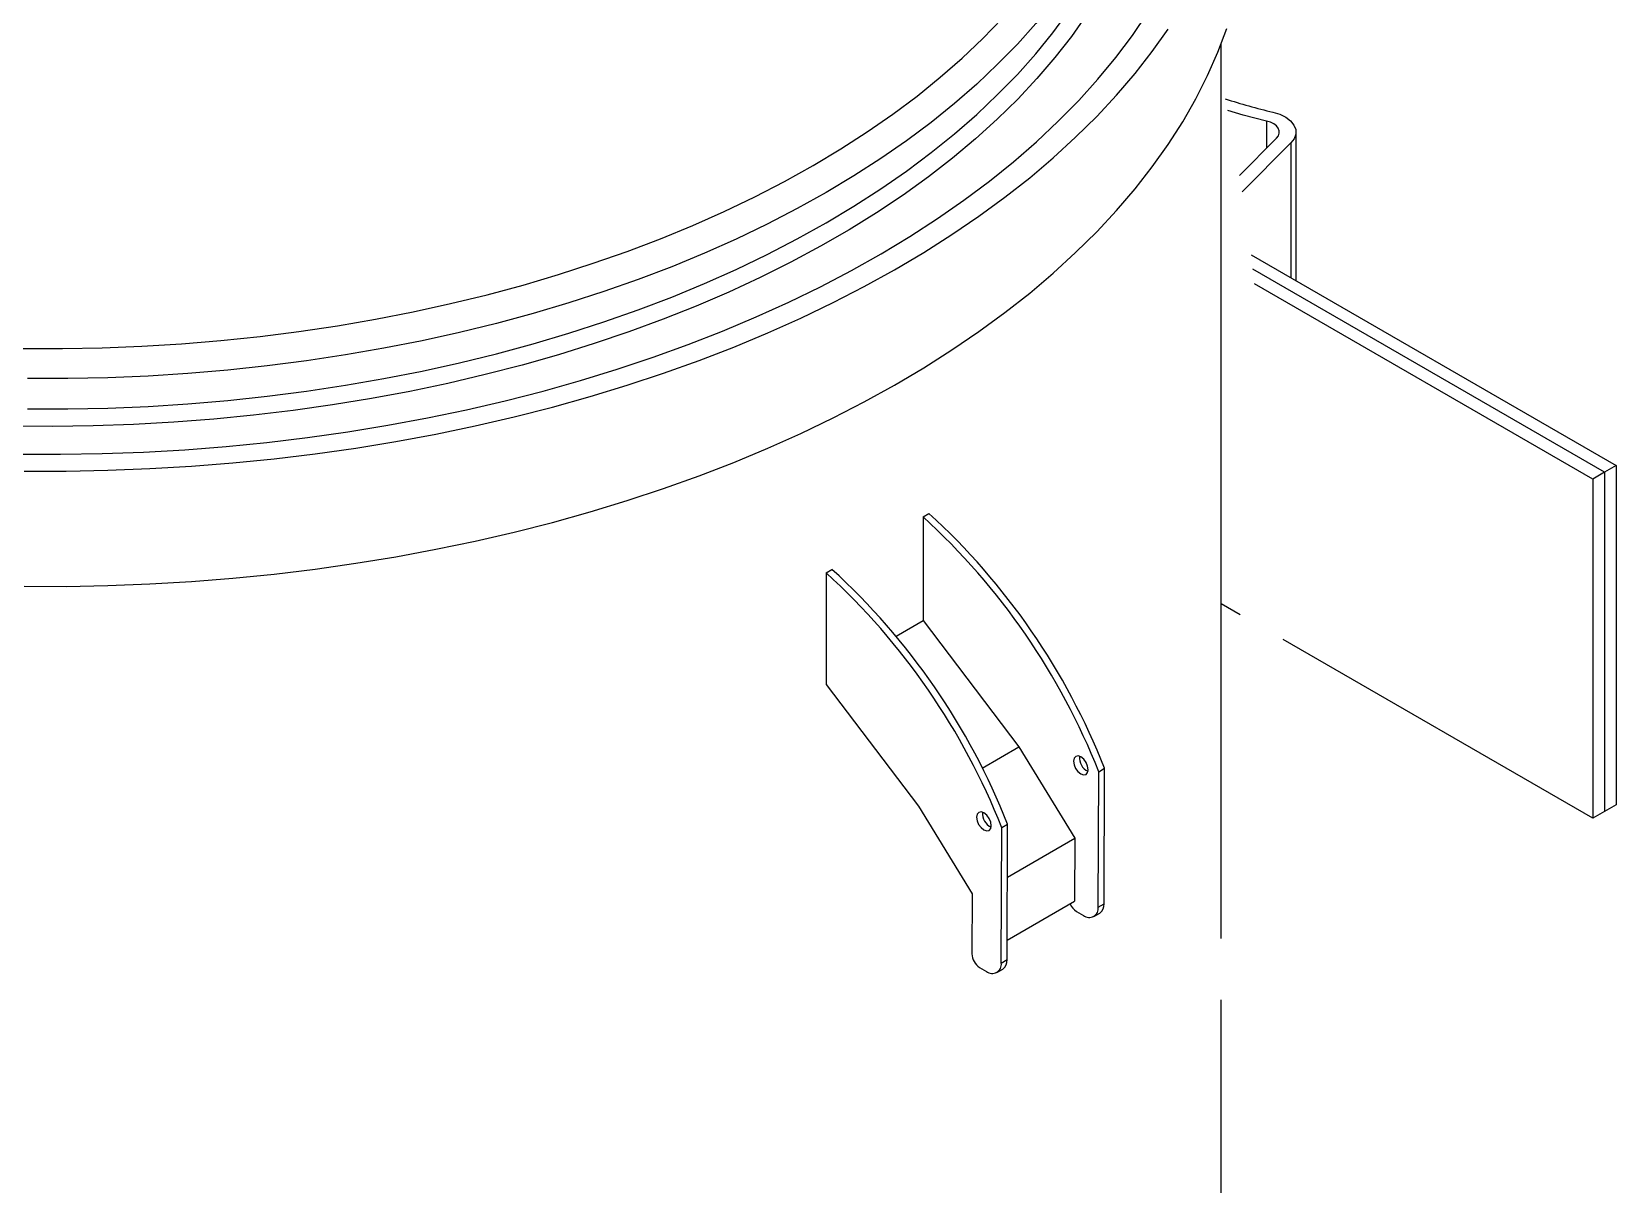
# Model space of a CAD drawing. Header units: millimetres. Extents: x 0 to 6631, y 0 to 4689.
# Drawn here: x 4497 to 4878.4, y 3503.9 to 3781.3 of the extents above; entities that cross this region are included whole.
import ezdxf

# ---------------------------------------------------------------- set-up
doc = ezdxf.new("R2010")
doc.units = ezdxf.units.MM
doc.header["$LTSCALE"] = 13
doc.layers.add('几何体', color=7, linetype='Continuous')

msp = doc.modelspace()

# ---------------------------------------------------------------- linework, layer by layer
at = {"layer": '几何体'}
for p, q in [((4783.33, 3563), (4783.33, 3778.38)), ((4794.21, 3759.84), (4794.21, 3753.28)), ((4801.33, 3721.41), (4801.33, 3757.17)), ((4787.7, 3746.76), (4796.66, 3755.72)), ((4800.12, 3754.57), (4788.34, 3742.78)), ((4800.12, 3754.57), (4800.12, 3722.11)), ((4790.51, 3727.66), (4878.42, 3676.9)), ((4875.6, 3675.27), (4790.95, 3724.14)), ((4872.77, 3673.64), (4791.37, 3720.63)), ((4875.6, 3675.27), (4872.77, 3673.64)), ((4872.77, 3673.64), (4872.77, 3591.98)), ((4878.42, 3676.9), (4875.6, 3675.27)), ((4875.6, 3675.27), (4875.6, 3593.62)), ((4878.42, 3676.9), (4878.42, 3595.25)), ((4711.55, 3664.56), (4712.96, 3665.38)), ((4711.55, 3664.56), (4711.55, 3639.59)), ((4688.21, 3651.09), (4689.63, 3651.91)), ((4688.21, 3651.09), (4688.21, 3624.18)), ((4787.92, 3640.97), (4783.33, 3643.62)), ((4705.06, 3635.85), (4711.55, 3639.59)), ((4711.55, 3639.59), (4734.64, 3609.17)), ((4872.77, 3591.98), (4798.27, 3634.99)), ((4688.21, 3624.18), (4710.44, 3594.89)), ((4725.81, 3604.07), (4734.64, 3609.17)), ((4734.64, 3609.17), (4748.1, 3587.18)), ((4753.71, 3570.6), (4753.83, 3603.19)), ((4753.83, 3603.19), (4755.25, 3604.01)), ((4755.12, 3571.42), (4755.25, 3604.01)), ((4710.44, 3594.89), (4723.35, 3573.81)), ((4875.6, 3593.62), (4872.77, 3591.98)), ((4878.42, 3595.25), (4875.6, 3593.62)), ((4730.37, 3557.13), (4730.5, 3589.72)), ((4730.5, 3589.72), (4731.91, 3590.54)), ((4731.79, 3557.95), (4731.91, 3590.54)), ((4731.86, 3577.81), (4748.1, 3587.18)), ((4748.1, 3587.18), (4748.04, 3571.99)), ((4723.35, 3573.81), (4723.3, 3559.34)), ((4731.81, 3562.61), (4748.04, 3571.99)), ((4753.71, 3570.6), (4755.12, 3571.42)), ((4748.5, 3569.55), (4750.16, 3568.59)), ((4752.67, 3568.33), (4754.09, 3569.15)), ((4725.17, 3556.08), (4726.82, 3555.11)), ((4729.34, 3554.86), (4730.75, 3555.67)), ((4730.37, 3557.13), (4731.79, 3557.95)), ((4783.33, 2913.86), (4783.33, 3548.25))]:
    msp.add_line(p, q, dxfattribs=at)
at = {"layer": '几何体', "flags": 128}
for points in [[(4765.62, 3844.65), (4765.43, 3842.41), (4764.72, 3836.84), (4763.67, 3831.28), (4762.26, 3825.75), (4760.5, 3820.26), (4758.39, 3814.8), (4755.95, 3809.4), (4753.16, 3804.05), (4750.03, 3798.76), (4746.57, 3793.54), (4742.79, 3788.4), (4738.68, 3783.34), (4734.25, 3778.37), (4729.51, 3773.49), (4724.47, 3768.72), (4719.13, 3764.06), (4713.5, 3759.52), (4707.58, 3755.1), (4701.39, 3750.8), (4694.93, 3746.64), (4688.21, 3742.61)], [(4750.91, 3785.42), (4747.25, 3780.21), (4743.26, 3775.09), (4738.95, 3770.05), (4734.33, 3765.11), (4729.4, 3760.26), (4724.17, 3755.52), (4718.64, 3750.9), (4712.83, 3746.39), (4706.74, 3742.01), (4700.37, 3737.76), (4693.74, 3733.64), (4686.86, 3729.67), (4679.73, 3725.84), (4672.37, 3722.17), (4664.78, 3718.65), (4656.97, 3715.3), (4648.96, 3712.11), (4640.75, 3709.09), (4632.36, 3706.24), (4623.8, 3703.57), (4615.07, 3701.09), (4606.19, 3698.78), (4597.17, 3696.67), (4588.03, 3694.74), (4578.77, 3693.01), (4569.41, 3691.48), (4559.96, 3690.14), (4550.43, 3689), (4540.83, 3688.06), (4531.18, 3687.32), (4521.49, 3686.79), (4511.78, 3686.45), (4502.05, 3686.33), (4492.31, 3686.4)], [(4493.95, 3679.64), (4503.95, 3679.6), (4513.94, 3679.76), (4523.92, 3680.13), (4533.87, 3680.71), (4543.78, 3681.48), (4553.63, 3682.46), (4563.42, 3683.64), (4573.13, 3685.02), (4582.75, 3686.6), (4592.27, 3688.37), (4601.67, 3690.33), (4610.95, 3692.49), (4620.08, 3694.83), (4629.07, 3697.36), (4637.9, 3700.07), (4646.56, 3702.96), (4655.03, 3706.03), (4663.31, 3709.26), (4671.39, 3712.66), (4679.25, 3716.23), (4686.89, 3719.95), (4694.3, 3723.83), (4701.46, 3727.86), (4708.37, 3732.03), (4715.03, 3736.34), (4721.41, 3740.78), (4727.52, 3745.35), (4733.34, 3750.05), (4738.87, 3754.85), (4744.11, 3759.77), (4749.04, 3764.79), (4753.66, 3769.91), (4757.96, 3775.12), (4761.94, 3780.42), (4765.59, 3785.79)], [(4495.99, 3690.53), (4505.67, 3690.53), (4515.34, 3690.74), (4525, 3691.14), (4534.62, 3691.76), (4544.2, 3692.57), (4553.71, 3693.58), (4563.16, 3694.8), (4572.53, 3696.21), (4581.8, 3697.82), (4590.96, 3699.63), (4600, 3701.62), (4608.91, 3703.81), (4617.67, 3706.18), (4626.28, 3708.74), (4634.72, 3711.47), (4642.99, 3714.38), (4651.06, 3717.46), (4658.93, 3720.72), (4666.59, 3724.13), (4674.03, 3727.71), (4681.24, 3731.44), (4688.21, 3735.31), (4694.93, 3739.34), (4701.39, 3743.5), (4707.58, 3747.79), (4713.5, 3752.22), (4719.13, 3756.76), (4724.47, 3761.42), (4729.51, 3766.19), (4734.25, 3771.07), (4738.68, 3776.03), (4742.79, 3781.09), (4746.57, 3786.24)], [(4685.1, 3749.14), (4691.74, 3753.12), (4698.13, 3757.23), (4704.25, 3761.48), (4710.1, 3765.86), (4715.66, 3770.36), (4720.93, 3774.97), (4725.91, 3779.7), (4730.58, 3784.52)], [(4495.2, 3647.82), (4505.28, 3647.8), (4515.35, 3647.99), (4525.41, 3648.39), (4535.43, 3648.98), (4545.42, 3649.78), (4555.35, 3650.77), (4565.21, 3651.97), (4575, 3653.36), (4584.69, 3654.95), (4594.29, 3656.73), (4603.77, 3658.71), (4613.12, 3660.87), (4622.34, 3663.22), (4631.42, 3665.75), (4640.33, 3668.47), (4649.08, 3671.36), (4657.64, 3674.42), (4666.02, 3677.66), (4674.19, 3681.06), (4682.16, 3684.63), (4689.9, 3688.35), (4697.42, 3692.23), (4704.7, 3696.25), (4711.73, 3700.42), (4718.51, 3704.73), (4725.02, 3709.17), (4731.26, 3713.74), (4737.22, 3718.43), (4742.89, 3723.24), (4748.27, 3728.16), (4753.35, 3733.18), (4758.13, 3738.31), (4762.59, 3743.52), (4766.74, 3748.83), (4770.56, 3754.21), (4774.06, 3759.67), (4777.22, 3765.19), (4780.05, 3770.78), (4782.54, 3776.41), (4784.69, 3782.1)], [(4495.2, 3675.58), (4505.28, 3675.57), (4515.35, 3675.76), (4525.41, 3676.15), (4535.43, 3676.74), (4545.42, 3677.54), (4555.35, 3678.54), (4565.21, 3679.73), (4575, 3681.12), (4584.69, 3682.71), (4594.29, 3684.49), (4603.77, 3686.47), (4613.12, 3688.63), (4622.34, 3690.98), (4631.42, 3693.51), (4640.33, 3696.23), (4649.08, 3699.12), (4657.64, 3702.19), (4666.02, 3705.42), (4674.19, 3708.83), (4682.16, 3712.39), (4689.9, 3716.11), (4697.42, 3719.99), (4704.7, 3724.01), (4711.73, 3728.18), (4718.51, 3732.49), (4725.02, 3736.93), (4731.26, 3741.5), (4737.22, 3746.19), (4742.89, 3751), (4748.27, 3755.92), (4753.35, 3760.95), (4758.13, 3766.07), (4762.59, 3771.29), (4766.74, 3776.59), (4770.56, 3781.97)], [(4794.21, 3759.84), (4788.6, 3761.28), (4784.9, 3762.36)], [(4795.72, 3761.98), (4797.41, 3761.45), (4798.87, 3760.74), (4800.03, 3759.85), (4800.84, 3758.85), (4801.27, 3757.77), (4801.29, 3756.66), (4800.9, 3755.58), (4800.12, 3754.57)], [(4796.66, 3755.72), (4797.09, 3756.29), (4797.31, 3756.89), (4797.29, 3757.5), (4797.06, 3758.1), (4796.61, 3758.66), (4795.96, 3759.15), (4795.15, 3759.55), (4794.21, 3759.84)], [(4494.84, 3705.11), (4504.42, 3705.09), (4513.99, 3705.27), (4523.54, 3705.65), (4533.06, 3706.23), (4542.54, 3707.01), (4551.96, 3708), (4561.31, 3709.18), (4570.59, 3710.56), (4579.76, 3712.14), (4588.83, 3713.91), (4597.78, 3715.87), (4606.6, 3718.02), (4615.28, 3720.36), (4623.8, 3722.88), (4632.16, 3725.58), (4640.34, 3728.45), (4648.33, 3731.49), (4656.13, 3734.7), (4663.71, 3738.08), (4671.07, 3741.61), (4678.2, 3745.3), (4685.1, 3749.14), (4685.1, 3749.14)], [(4688.21, 3742.61), (4681.24, 3738.74), (4674.03, 3735.01), (4666.59, 3731.43), (4658.93, 3728.02), (4651.06, 3724.77), (4642.99, 3721.68), (4634.72, 3718.77), (4626.28, 3716.04), (4617.67, 3713.48), (4608.91, 3711.11), (4600, 3708.92), (4590.96, 3706.93), (4581.8, 3705.12), (4572.53, 3703.51), (4563.16, 3702.1), (4553.71, 3700.89), (4544.2, 3699.87), (4534.62, 3699.06), (4525, 3698.45), (4515.34, 3698.04), (4505.67, 3697.83), (4495.99, 3697.83)], [(4751.3, 3603.67), (4751.17, 3604.53), (4750.79, 3605.41), (4750.22, 3606.19), (4749.54, 3606.74), (4748.86, 3606.98), (4748.29, 3606.87), (4747.9, 3606.43), (4747.77, 3605.73), (4747.9, 3604.87), (4748.28, 3603.99), (4748.85, 3603.21), (4749.53, 3602.66), (4750.2, 3602.42), (4750.78, 3602.53), (4751.16, 3602.97), (4751.3, 3603.67)], [(4727.97, 3590.2), (4727.83, 3591.06), (4727.45, 3591.94), (4726.88, 3592.72), (4726.21, 3593.27), (4725.53, 3593.5), (4724.95, 3593.4), (4724.57, 3592.96), (4724.43, 3592.26), (4724.56, 3591.4), (4724.94, 3590.52), (4725.52, 3589.74), (4726.19, 3589.19), (4726.87, 3588.95), (4727.44, 3589.06), (4727.83, 3589.5), (4727.97, 3590.2)]]:
    msp.add_lwpolyline(points, dxfattribs=at)
at = {"layer": '几何体'}
for centre, radius, start, end in [((4826.27, 3892.84), 134.38, 251.8019, 256.8576), ((4600.2, 3542.58), 165.16, 21.528, 47.6078), ((4601.61, 3543.4), 165.16, 21.528, 47.6078), ((4576.86, 3529.11), 165.16, 21.528, 47.6078), ((4578.28, 3529.93), 165.16, 21.528, 47.6078), ((4752.66, 3606.5), 3.47, 173.5766, 246.418), ((4729.33, 3593.03), 3.47, 173.5766, 246.418), ((4750.65, 3572.92), 4, 202.8774, 237.5092), ((4751.55, 3570.27), 2.18, 230.3616, 8.776), ((4752.63, 3571.18), 2.5, 305.5913, 5.3828), ((4727.38, 3559.52), 4.09, 182.4596, 237.2493), ((4728.22, 3556.8), 2.18, 230.3616, 8.776), ((4729.29, 3557.71), 2.5, 305.5913, 5.3828)]:
    msp.add_arc(centre, radius, start, end, dxfattribs=at)

doc.saveas('drawing.dxf')
